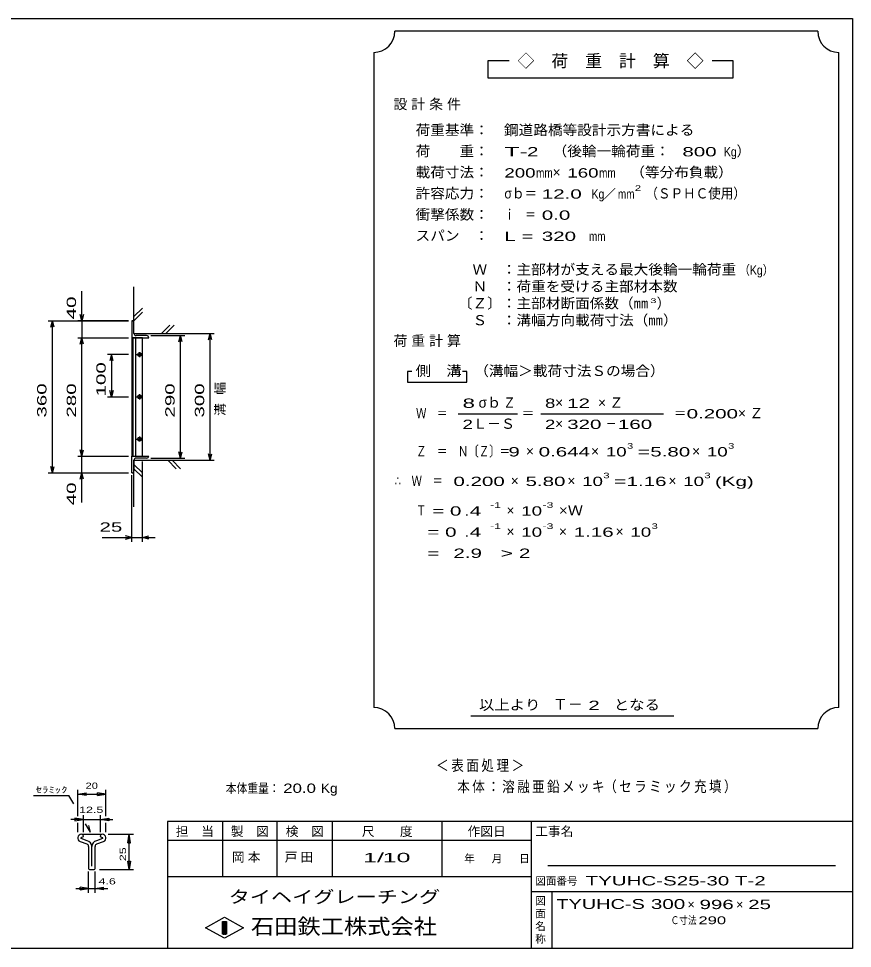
# Model space of a CAD drawing. Units: millimetres, scale not verified. Extents: x -1820 to 1731, y -1282 to 1054.
# Drawn here: x -241 to 1731, y -1146 to 1054 of the extents above; entities that cross this region are included whole.
import ezdxf
from ezdxf.enums import TextEntityAlignment as Align

# ---------------------------------------------------------------- set-up
doc = ezdxf.new("R2010")
doc.units = ezdxf.units.MM
doc.header["$LTSCALE"] = 10
for name, color, linetype, lineweight in [('0_2', 150, 'Continuous', 25), ('16', 3, 'Continuous', 25), ('22', 2, 'Continuous', 25), ('32', 4, 'Continuous', 25)]:
    doc.layers.add(name, color=color, linetype=linetype, lineweight=lineweight)
doc.styles.add('ベクトル', font='')
doc.styles.get('ベクトル').set_extended_font_data('ベクトル')

msp = doc.modelspace()

# ---------------------------------------------------------------- linework, layer by layer
at = {"layer": '0_2'}
for p, q in [((-1729, 1053.5), (1731, 1053.5)), ((1731, 1053.5), (1731, -1146.5)), ((1731, -846.5), (111, -846.5)), ((111, -846.5), (111, -1146.5)), ((241, -846.5), (241, -976.5)), ((371, -976.5), (371, -846.5)), ((501, -846.5), (501, -976.5)), ((761, -976.5), (761, -846.5)), ((971, -846.5), (971, -1146.5)), ((971, -891.5), (111, -891.5)), ((1691, -951.5), (1011, -951.5)), ((111, -976.5), (971, -976.5)), ((971, -1011.5), (1731, -1011.5)), ((1021, -1146.5), (1021, -1011.5)), ((201, -1097.5), (246, -1072.5)), ((246, -1072.5), (291, -1097.5)), ((246, -1122.5), (201, -1097.5)), ((241, -1082.5), (251, -1082.5)), ((241, -1112.5), (241, -1082.5)), ((241, -1082.5), (243, -1082.5)), ((243, -1082.5), (243, -1112.5)), ((245, -1112.5), (245, -1082.5)), ((245, -1082.5), (247, -1082.5)), ((291, -1097.5), (246, -1122.5)), ((247, -1082.5), (247, -1112.5)), ((249, -1112.5), (249, -1082.5)), ((249, -1082.5), (251, -1082.5)), ((251, -1082.5), (251, -1112.5)), ((251, -1082.5), (251, -1112.5)), ((251, -1112.5), (241, -1112.5)), ((243, -1112.5), (245, -1112.5)), ((247, -1112.5), (249, -1112.5)), ((1731, -1146.5), (-1729, -1146.5))]:
    msp.add_line(p, q, dxfattribs=at)
at = {"layer": '16'}
for p, q in [((27, 338.5), (27, 298.5)), ((32, 308.5), (32, 333.5)), ((27, 298.5), (67, 298.5)), ((27, 298.5), (27, 18.5)), ((52, 298.5), (27, 298.5)), ((29, 298.5), (29, 18.5)), ((36, 18.5), (36, 298.5)), ((62, 303.5), (37, 303.5)), ((52, 18.5), (52, 298.5)), ((45, 264.5), (45, 252.5)), ((37, 258.5), (53, 258.5)), ((47, 261.5), (43, 261.5)), ((43, 255.5), (47, 255.5)), ((37, 158.5), (53, 158.5)), ((47, 161.5), (43, 161.5)), ((43, 155.5), (47, 155.5)), ((45, 164.5), (45, 152.5)), ((37, 58.5), (53, 58.5)), ((47, 61.5), (43, 61.5)), ((43, 55.5), (47, 55.5)), ((45, 64.5), (45, 52.5)), ((27, 18.5), (67, 18.5)), ((27, -21.5), (27, 18.5)), ((27, 18.5), (52, 18.5)), ((32, 8.5), (32, -16.5)), ((62, 13.5), (37, 13.5))]:
    msp.add_line(p, q, dxfattribs=at)
for centre, radius, start, end in [((27, 333.5), 5, 0, 90), ((37, 308.5), 5, 180, 270), ((62, 298.5), 5, 0, 90), ((43, 258.5), 3, 90, 270), ((45, 258.5), 4, 46.6, 133.4), ((45, 258.5), 4, 226.6, 313.4), ((47, 258.5), 3, 270, 90), ((43, 158.5), 3, 90, 270), ((45, 158.5), 4, 46.6, 133.4), ((45, 158.5), 4, 226.6, 313.4), ((47, 158.5), 3, 270, 90), ((43, 58.5), 3, 90, 270), ((45, 58.5), 4, 46.6, 133.4), ((45, 58.5), 4, 226.6, 313.4), ((47, 58.5), 3, 270, 90), ((37, 8.5), 5, 90, 180), ((62, 18.5), 5, 270, 0), ((27, -16.5), 5, 270, 0)]:
    msp.add_arc(centre, radius, start, end, dxfattribs=at)
at = {"layer": '22', "color": 4}
for p, q in [((1649, 1023.5), (649, 1023.5)), ((599, 973.5), (599, -576.5)), ((1699, -576.5), (1699, 973.5)), ((919, 953.5), (869, 953.5)), ((869, 953.5), (869, 913.5)), ((1449, 953.5), (1399, 953.5)), ((1449, 913.5), (1449, 953.5)), ((869, 913.5), (1449, 913.5)), ((32, 308.5), (32, 418.5)), ((-91, 338.5), (-91, 408.5)), ((-91, 338.5), (-95, 353.5)), ((-87, 353.5), (-91, 338.5)), ((32, 348.5), (52, 368.5)), ((32, 338.5), (52, 358.5)), ((-171, 338.5), (19, 338.5)), ((-165, 323.5), (-161, 338.5)), ((-157, 323.5), (-161, 338.5)), ((-161, -21.5), (-161, 338.5)), ((19, 338.5), (-101, 338.5)), ((-91, 338.5), (-91, 298.5)), ((32, 308.5), (222, 308.5)), ((97, 308.5), (117, 328.5)), ((107, 308.5), (127, 328.5)), ((208, 293.5), (212, 308.5)), ((216, 293.5), (212, 308.5)), ((212, 8.5), (212, 308.5)), ((-101, 298.5), (19, 298.5)), ((-95, 283.5), (-91, 298.5)), ((-87, 283.5), (-91, 298.5)), ((-91, 18.5), (-91, 298.5)), ((72, 303.5), (152, 303.5)), ((138, 288.5), (142, 303.5)), ((146, 288.5), (142, 303.5)), ((142, 13.5), (142, 303.5)), ((19, 258.5), (-31, 258.5)), ((-21, 258.5), (-25, 243.5)), ((-17, 243.5), (-21, 258.5)), ((-21, 258.5), (-21, 158.5)), ((689, 218.5), (679, 218.5)), ((679, 218.5), (679, 193.5)), ((819, 218.5), (809, 218.5)), ((819, 193.5), (819, 218.5)), ((679, 193.5), (819, 193.5)), ((-31, 158.5), (19, 158.5)), ((-21, 158.5), (-25, 173.5)), ((-17, 173.5), (-21, 158.5)), ((799, 118.5), (939, 118.5)), ((994, 118.5), (1284, 118.5)), ((-91, 18.5), (-95, 33.5)), ((-91, 18.5), (-87, 33.5)), ((142, 13.5), (138, 28.5)), ((142, 13.5), (146, 28.5)), ((212, 8.5), (208, 23.5)), ((212, 8.5), (216, 23.5)), ((-101, 18.5), (19, 18.5)), ((-91, -21.5), (-91, 18.5)), ((32, 8.5), (222, 8.5)), ((32, -101.5), (32, 8.5)), ((52, -184.5), (52, 5.5)), ((72, 13.5), (152, 13.5)), ((132, -11.5), (112, 8.5)), ((142, -11.5), (122, 8.5)), ((-171, -21.5), (19, -21.5)), ((-161, -21.5), (-165, -6.5)), ((-161, -21.5), (-157, -6.5)), ((-101, -21.5), (19, -21.5)), ((-95, -36.5), (-91, -21.5)), ((-87, -36.5), (-91, -21.5)), ((-91, -91.5), (-91, -21.5)), ((52, -21.5), (32, -1.5)), ((52, -31.5), (32, -11.5)), ((27, -184.5), (27, -26.5)), ((-43, -174.5), (27, -174.5)), ((27, -174.5), (12, -170.5)), ((12, -178.5), (27, -174.5)), ((27, -174.5), (52, -174.5)), ((52, -174.5), (67, -170.5)), ((67, -178.5), (52, -174.5)), ((52, -174.5), (82, -174.5)), ((829, -596.5), (1309, -596.5)), ((649, -626.5), (1649, -626.5))]:
    msp.add_line(p, q, dxfattribs=at)
for centre, start, end in [((599, 1023.5), 270, 0), ((1699, 1023.5), 180, 270), ((599, -626.5), 0, 90), ((1699, -626.5), 90, 180)]:
    msp.add_arc(centre, 50, start, end, dxfattribs=at)
at = {"layer": '32'}
for p, q in [((-205.33, -784.5), (-122, -784.5)), ((-110.33, -804.5), (-122, -784.5)), ((-101, -833.5), (-101, -771.5)), ((-101, -781.5), (-81, -778.5)), ((-81, -784.5), (-101, -781.5)), ((-101, -781.5), (-34.33, -781.5)), ((-81, -784.5), (-81, -778.5)), ((-34.33, -781.5), (-54.33, -778.5)), ((-54.33, -784.5), (-54.33, -778.5)), ((-54.33, -784.5), (-34.33, -781.5)), ((-34.33, -833.5), (-34.33, -771.5)), ((-87.67, -871.5), (-87.67, -831.5)), ((-47.67, -831.5), (-47.67, -871.5)), ((-87.67, -841.5), (-117.67, -841.5)), ((-87.67, -841.5), (-107.67, -838.5)), ((-107.67, -838.5), (-107.67, -844.5)), ((-107.67, -844.5), (-87.67, -841.5)), ((-101, -871.5), (-101, -849.5)), ((-87.67, -841.5), (-47.67, -841.5)), ((-71, -871.5), (-82.67, -851.5)), ((-71, -871.5), (-74.67, -855.83)), ((-47.67, -841.5), (-27.67, -838.5)), ((-27.67, -844.5), (-47.67, -841.5)), ((-47.67, -841.5), (-17.67, -841.5)), ((-34.33, -871.5), (-34.33, -849.5)), ((-27.67, -838.5), (-27.67, -844.5)), ((-90.7, -876.5), (-43.87, -876.5)), ((-29.33, -876.5), (30.67, -876.5)), ((17.67, -896.5), (20.67, -876.5)), ((23.67, -896.5), (20.67, -876.5)), ((20.67, -959.83), (20.67, -876.5)), ((-95.6, -893.76), (-79.36, -899.46)), ((-78.66, -891.59), (-93.06, -886.53)), ((-92.53, -884.21), (-87.73, -881.88)), ((-87.73, -881.88), (-87.73, -881.11)), ((-42.34, -886.53), (-56.74, -891.59)), ((-56.04, -899.46), (-39.81, -893.76)), ((-47.67, -881.11), (-47.67, -881.88)), ((-47.67, -881.88), (-42.87, -884.21)), ((17.67, -896.5), (23.67, -896.5)), ((-75.37, -905.14), (-75.37, -957.54)), ((-67.67, -952.2), (-67.67, -905.3)), ((-60.03, -957.54), (-60.03, -905.14)), ((20.67, -959.83), (17.67, -939.83)), ((17.67, -939.83), (23.67, -939.83)), ((23.67, -939.83), (20.67, -959.83)), ((-75.33, -1014.83), (-75.33, -964.83)), ((-73.03, -959.87), (-62.37, -959.87)), ((-60, -1014.83), (-60, -964.83)), ((-49.33, -959.83), (30.67, -959.83)), ((-105.33, -1004.83), (-75.33, -1004.83)), ((-75.33, -1004.83), (-95.33, -1001.83)), ((-95.33, -1007.83), (-95.33, -1001.83)), ((-95.33, -1007.83), (-75.33, -1004.83)), ((-75.33, -1004.83), (-60, -1004.83)), ((-60, -1004.83), (-40, -1001.83)), ((-40, -1007.83), (-60, -1004.83)), ((-60, -1004.83), (-30, -1004.83)), ((-40, -1007.83), (-40, -1001.83))]:
    msp.add_line(p, q, dxfattribs=at)
for centre, radius, start, end in [((-92.03, -885.5), 9, 90.98, 246.68), ((-92.56, -881.32), 4.83, 2.5, 85.55), ((-42.84, -881.32), 4.83, 94.45, 177.5), ((-43.37, -885.5), 9, 293.32, 89.02002), ((-91.98, -885.55), 1.47, 111.91, 222.33), ((-81.36, -905.13), 6, 0, 70.58), ((-82.97, -906.31), 15.33, 3.78, 73.7), ((-52.44, -906.31), 15.33, 106.3, 176.22), ((-54.04, -905.13), 6, 109.42, 180), ((-43.42, -885.55), 1.47, 317.67, 68.08999), ((-73.03, -957.54), 2.33, 180, 270), ((-62.37, -957.54), 2.33, 270, 0)]:
    msp.add_arc(centre, radius, start, end, dxfattribs=at)

# ---------------------------------------------------------------- texts
at = {"layer": '0_2', "style": 'ベクトル'}
for s, height, p in [('担\u3000当', 21.99, (131, -869.5)), ('製\u3000図', 21.99, (261, -869.5)), ('検\u3000図', 21.99, (391, -869.5)), ('尺\u3000\u3000度', 21.99, (571, -869.5)), ('作図日', 21.99, (821, -869.5)), ('工事名', 21.99, (981, -869.5)), ('年', 18.33, (813, -934)), ('月', 18.33, (878, -934)), ('日', 18.33, (943, -934)), ('図面番号', 18.33, (981, -987)), ('図', 18.33, (981, -1034)), ('面', 18.33, (981, -1064)), ('名', 18.33, (981, -1094)), ('称', 18.33, (981, -1124))]:
    msp.add_text(s, height=height, dxfattribs=at).set_placement(p, align=Align.MIDDLE_LEFT)
at = {"layer": '0_2', "color": 222, "style": 'ベクトル'}
for s, height, width, p in [('タイヘイグレーチング', 29.33, 1.25, (256, -1024.5)), ('石田鉄工株式会社', 36.66, 1.1, (308.5, -1094.5))]:
    msp.add_text(s, height=height, dxfattribs=dict(at, width=width)).set_placement(p, align=Align.MIDDLE_LEFT)
at = {"layer": '22', "style": 'ベクトル'}
for s, height, p in [('◇\u3000荷\u3000重\u3000計\u3000算\u3000◇', 29.33, (939, 953.5)), ('）', 24.19, (1457, 740)), ('×', 24.19, (1022, 690)), ('／', 21.99, (1141.5, 638.5)), ('）', 24.19, (1268, 380)), ('σｂ', 24.19, (847, 145)), ('×', 24.19, (1028, 145)), ('Ｌ－Ｓ', 24.19, (834, 95)), ('×', 24.19, (1028, 95)), ('×', 24.19, (959, 30)), ('×', 24.19, (1113, 30)), ('×', 24.19, (1352, 30)), ('×', 24.19, (923, -40)), ('×', 24.19, (1057, -40)), ('×', 24.19, (1296, -40)), ('×', 24.19, (913, -110)), ('×', 24.19, (913, -160)), ('×', 24.19, (1037, -160)), ('×', 24.19, (1171, -160)), ('Ｔ－', 25.66, (1023, -569)), ('×', 21.99, (1341, -1042.5)), ('×', 21.99, (1456, -1042.5))]:
    msp.add_text(s, height=height, dxfattribs=at).set_placement(p, align=Align.MIDDLE_LEFT)
for s, height, width, p in [('荷重基準：\u3000', 24.19, 1.05, (698, 790)), ('鋼道路橋等設計示方書による', 24.19, 1.05, (907, 790)), ('荷\u3000\u3000重：\u3000', 24.19, 1.05, (698, 740)), ('T-', 21.99, 2, (908, 738.5)), (' 2 ', 21.99, 1.65, (948, 738.5)), ('（後輪一輪荷重：', 24.19, 1.05, (1022, 740)), ('  800', 21.99, 1.65, (1302, 738.5)), ('Kg', 21.99, 0.85, (1427, 738.5)), ('載荷寸法：\u3000', 24.19, 1.05, (698, 690)), ('\u3000（等分布負載）', 24.19, 1.05, (1171, 690)), ('200', 21.99, 1.5, (908, 688.5)), ('mm', 21.99, 0.8, (983, 688.5)), ('160', 21.99, 1.5, (1057, 688.5)), ('mm', 21.99, 0.8, (1132, 688.5)), ('許容応力：\u3000', 24.19, 1.05, (698, 640)), ('σｂ＝', 24.19, 0.9, (908, 640)), (' 12.0', 21.99, 1.65, (983, 638.5)), ('Kg', 21.99, 0.85, (1114, 638.5)), ('mm', 21.99, 0.8, (1176.5, 638.5)), ('2', 13.2, 1.5, (1216.5, 652.5)), ('（ＳＰＨＣ使用）', 24.19, 0.9, (1241.5, 640)), ('衝撃係数：\u3000', 24.19, 1.05, (698, 590)), ('ｉ\u3000＝', 24.19, 0.75, (908, 590)), (' 0.0', 21.99, 1.65, (983, 588.5)), ('スパン\u3000：\u3000', 24.19, 1.05, (698, 540)), ('L =', 21.99, 1.65, (908, 538.5)), (' 320 ', 21.99, 1.65, (983, 538.5)), ('mm', 21.99, 0.8, (1108, 538.5)), ('\u3000Ｗ\u3000：主部材が支える最大後輪一輪荷重', 24.19, 1.05, (798, 460)), ('（Kg）', 21.99, 0.85, (1463, 458.5)), ('\u3000Ｎ\u3000：荷重を受ける主部材本数', 24.19, 1.05, (798, 420)), ('〔Ｚ〕：主部材断面係数（㎜', 24.19, 1.05, (798, 380)), ('3', 11, 1.8, (1253, 386)), ('\u3000Ｓ\u3000：溝幅方向載荷寸法（㎜）', 24.19, 1.05, (798, 340)), ('側\u3000溝', 24.19, 1.1, (698, 220)), ('\u3000（溝幅＞載荷寸法Ｓの場合）', 24.19, 1.05, (802, 220)), ('8', 21.99, 1.8, (809, 143.5)), ('Ｚ', 24.19, 0.9, (905, 145)), ('8', 21.99, 1.5, (1004, 143.5)), (' 12 ', 21.99, 1.65, (1043, 143.5)), ('Ｗ\u3000＝', 24.19, 0.75, (699, 120)), ('＝', 24.19, 0.9, (949, 120)), ('＝', 24.19, 0.9, (1309, 120)), ('0.200', 21.99, 1.65, (1339, 118.5)), ('2', 21.99, 1.5, (809, 93.5)), ('2', 21.99, 1.5, (1004, 93.5)), (' 320 ', 21.99, 1.65, (1043, 93.5)), ('－', 24.19, 0.75, (1148, 95)), (' 160 ', 21.99, 1.65, (1163, 93.5)), ('Ｚ\u3000＝\u3000Ｎ〔Ｚ〕＝', 24.19, 0.75, (699, 30)), ('3', 13.2, 1.5, (1198, 42.5)), ('3', 13.2, 1.5, (1437, 42.5)), (' 9 ', 21.99, 1.65, (904, 28.5)), ('0.644', 21.99, 1.65, (989, 28.5)), ('10', 21.99, 1.5, (1148, 28.5)), ('=', 21.99, 1.7, (1223, 28.5)), ('5.80', 21.99, 1.65, (1253, 28.5)), ('10', 21.99, 1.5, (1387, 28.5)), ('3', 13.2, 1.5, (1142, -27.5)), ('3', 13.2, 1.5, (1381, -27.5)), ('∴\u3000Ｗ\u3000＝', 24.19, 0.75, (649, -40)), (' 0.200', 21.99, 1.65, (774, -41.5)), ('5.80', 21.99, 1.65, (958, -41.5)), ('10', 21.99, 1.5, (1092, -41.5)), ('=', 21.99, 1.7, (1167, -41.5)), ('1.16', 21.99, 1.65, (1197, -41.5)), ('10', 21.99, 1.5, (1331, -41.5)), ('(Kg)', 21.99, 1.65, (1406, -41.5)), ('Ｔ', 24.19, 0.75, (699, -110)), (' = 0', 21.99, 1.65, (724, -111.5)), (' .4 ', 21.99, 1.65, (799, -111.5)), ('-1', 13.2, 1.65, (874, -97.5)), ('10', 21.99, 1.5, (948, -111.5)), ('-3', 13.2, 1.65, (998, -97.5)), ('×Ｗ', 24.19, 1.1, (1037, -110)), (' 25 ', 21.99, 1.65, (-63, -149.5)), ('  = 0', 21.99, 1.65, (699, -161.5)), (' .4 ', 21.99, 1.65, (799, -161.5)), ('-1', 13.2, 1.65, (874, -147.5)), ('10', 21.99, 1.5, (948, -161.5)), ('-3', 13.2, 1.65, (998, -147.5)), ('1.16', 21.99, 1.65, (1072, -161.5)), ('10', 21.99, 1.5, (1206, -161.5)), ('3', 13.2, 1.5, (1256, -147.5)), ('  =', 21.99, 1.65, (699, -211.5)), (' 2.9', 21.99, 1.65, (774, -211.5)), ('>', 21.99, 1.7, (899, -211.5)), (' 2 ', 21.99, 1.65, (929, -211.5)), ('以上より\u3000', 24.19, 1.1, (848, -570)), (' 2 ', 21.99, 1.65, (1093, -571.5)), ('となる', 24.19, 1.1, (1167, -570)), ('本体重量：', 21.99, 0.85, (249, -767.5)), (' 20.0', 21.99, 1.35, (374, -767.5)), ('Kg', 21.99, 1.1, (474, -767.5)), ('1/', 21.99, 2, (574, -931.5)), (' 10 ', 21.99, 2, (604, -931.5)), ('TYUHC-S25-30 T-2                       ', 21.99, 1.65, (1100, -986.5)), ('TYUHC-S', 23.46, 1.5, (1031, -1041.5)), (' 300 ', 23.46, 1.55, (1241, -1041.5)), (' 996 ', 21.99, 1.65, (1356, -1042.5)), (' 25 ', 21.99, 1.65, (1471, -1042.5)), ('Ｃ寸法：', 18.33, 0.8, (1301, -1080)), (' 290 ', 18.33, 1.6, (1356, -1080))]:
    msp.add_text(s, height=height, dxfattribs=dict(at, width=width)).set_placement(p, align=Align.MIDDLE_LEFT)
at = {"layer": '22', "style": 'ベクトル', "width": 1.65}
for s, p in [(' 40 ', (-116, 328.5)), (' 100 ', (-46, 146)), (' 360 ', (-186, 96)), (' 280 ', (-116, 96)), (' 290 ', (117, 96)), (' 300 ', (187, 96)), (' 40 ', (-116, -111.5))]:
    msp.add_text(s, height=21.99, rotation=90, dxfattribs=at).set_placement(p, align=Align.MIDDLE_LEFT)
at = {"layer": '22', "attachment_point": 4, "style": 'ベクトル'}
for s, insert, char_height in [('\\T1.28;設計条件', (645.5, 850), 24.19), ('\\T1.28;荷重計算', (645.5, 290), 24.19), ('\\T1.42;×Ｚ', (1129.5, 145), 24.19), ('\\T1.42;×Ｚ', (1460.5, 120), 24.19), ('\\T1.2;\\W0.85;＜表面処理＞', (746.5, -715), 25.66), ('\\T1.19;\\W0.85;本体：溶融亜鉛メッキ', (796.5, -765), 25.66), ('\\T1.19;\\W0.85;（セラミック充填）', (1144, -765), 25.66), ('\\T1.25;岡本\u3000', (263.5, -931.5), 21.99), ('\\T1.25;戸田\u3000', (388.5, -931.5), 21.99)]:
    msp.add_mtext(s, dxfattribs=dict(at, insert=insert, char_height=char_height))
at = {"layer": '22', "insert": (237, 113.5), "char_height": 21.99, "attachment_point": 4, "rotation": 90, "style": 'ベクトル'}
msp.add_mtext('\\T1.67;溝幅', dxfattribs=at)
at = {"layer": '32', "color": 2, "style": 'ベクトル'}
for s, width, p in [('ｾﾗﾐｯｸ', 1.5, (-200.33, -771.5)), ('20', 1.35, (-82.67, -761.5)), ('12.5', 1.5, (-97.67, -818.5)), (' 4.6 ', 1.5, (-60, -987.83))]:
    msp.add_text(s, height=14.66, dxfattribs=dict(at, width=width)).set_placement(p, align=Align.MIDDLE_LEFT)
at = {"layer": '32', "color": 2, "style": 'ベクトル', "width": 1.5}
msp.add_text(' 25 ', height=14.66, rotation=90, dxfattribs=at).set_placement((5.67, -948.17), align=Align.MIDDLE_LEFT)

doc.saveas('drawing.dxf')
